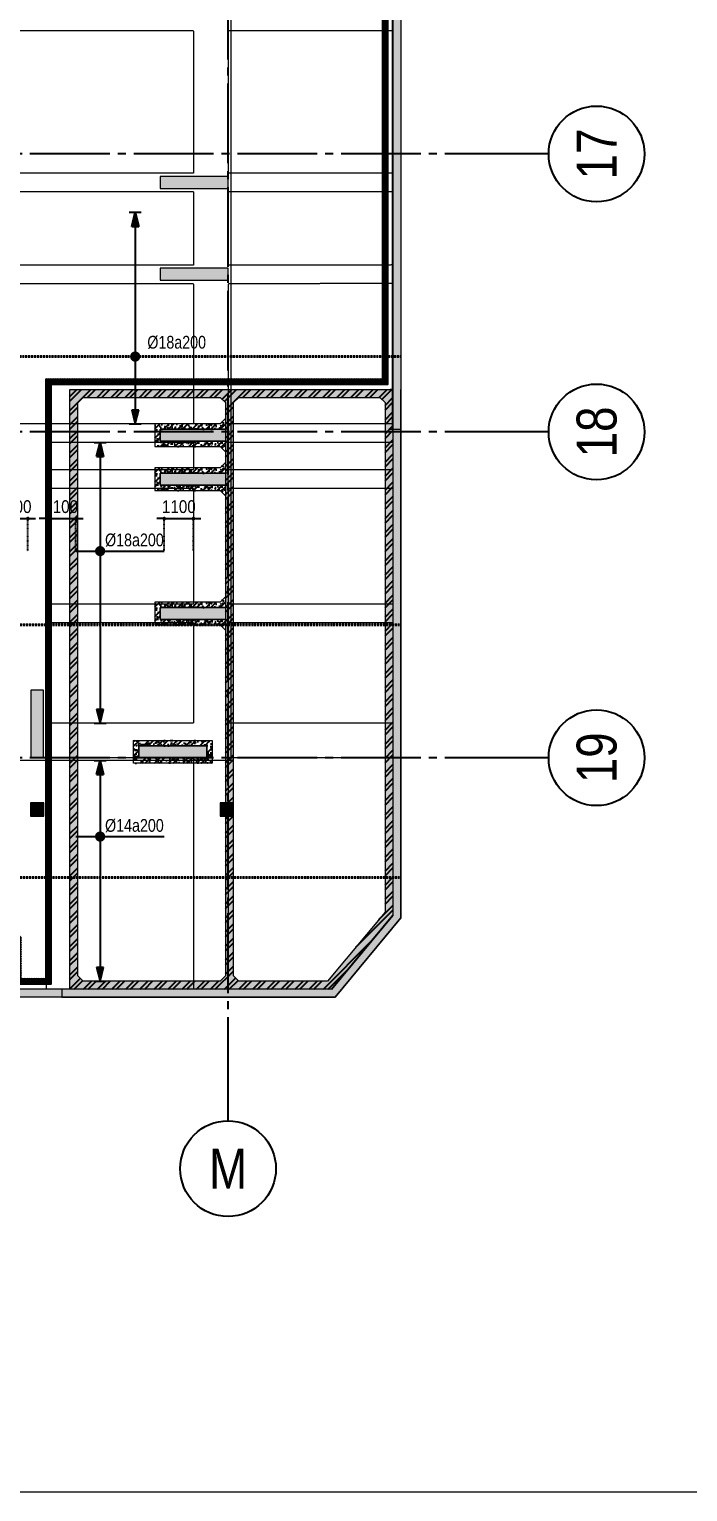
# Model space of a CAD drawing. Header units: millimetres. Extents: x -3819597 to -2591384, y 582389 to 820195.
# Drawn here: x -2997181 to -2972424, y 582389 to 637369 of the extents above; entities that cross this region are included whole.
import ezdxf
from ezdxf.enums import TextEntityAlignment as Align

# ---------------------------------------------------------------- set-up
doc = ezdxf.new("R2010")
doc.units = ezdxf.units.MM
doc.header["$MEASUREMENT"] = 0
for name, pattern in [('CENTER', [2, 1.25, -0.25, 0.25, -0.25]), ('CHG_XX_Cot_Ham 2$0$MB_Luoi truc$0$HTT Hidden 21', [3, 2, -1]), ('CHG_XX_Damsan_Ham 2$0$CHG_XX_Damsan_Ham 2$0$HIDDEN', [0.375, 0.25, -0.125]), ('CHG_XX_Luoi truc$0$MB_Luoi truc$0$Center101', [13, 10, -1, 1, -1]), ('DOT2', [0.125, 0, -0.125]), ('HIDDEN', [0.375, 0.25, -0.125])]:
    doc.linetypes.add(name, pattern=pattern)
doc.layers.get('0').update_dxf_attribs({"lineweight": 9})
doc.layers.get('Defpoints').update_dxf_attribs({"color": 10, "lineweight": 0})
for name, color, linetype in [('02HN. TEXT B', 1, 'Continuous'), ('08HN. SSS X', 6, 'Continuous'), ('12HN. GRID', 1, 'CENTER'), ('CHG_XX_Damsan_Ham 2$0$CHG_XX_Damsan_Ham 2$0$MEP-00-GENERAL-35', 2, 'Continuous'), ('CHG_XX_Luoi truc$0$Grid', 34, 'Continuous'), ('CHG_XX_Luoi truc$0$Grid Line', 8, 'CHG_XX_Luoi truc$0$MB_Luoi truc$0$Center101'), ('dim', 51, 'Continuous')]:
    doc.layers.add(name, color=color, linetype=linetype)
for name, color, linetype, lineweight, plot in [('CHG_XX_Cot_Ham 2$0$NS-Column-H2', 90, 'Continuous', 13, False), ('CHG_XX_Cot_Ham 2$0$NS-Column-H2 @ 1', 90, 'Continuous', 13, False), ('CHG_XX_Cot_Ham 2$0$NS-Column-H2 @ 150', 90, 'Continuous', 13, False)]:
    doc.layers.add(name, color=color, linetype=linetype, lineweight=lineweight, plot=plot)
for name, color, linetype, lineweight in [('CHG_XX_Cot_Ham 2$0$NS-DuongBao', 3, 'Continuous', 18), ('CHG_XX_Cot_Ham 2$0$NS-Hatch', 8, 'Continuous', 25), ('CHG_XX_Cot_Ham 2$0$NS-Pier-H2', 150, 'Continuous', 13), ('CHG_XX_Cot_Ham 2$0$NS-Pier-H2 @ 1', 150, 'Continuous', 13), ('CHG_XX_Cot_Ham 2$0$NS-Pier-H2 @ 150', 150, 'Continuous', 13), ("CHG_XX_Damsan_Ham 2$0$CHG_XX_Damsan_Ham 2$0$'S_General_Hidden_1 Thin", 1, 'CHG_XX_Damsan_Ham 2$0$CHG_XX_Damsan_Ham 2$0$HIDDEN', 18), ('CHG_XX_Damsan_Ham 2$0$CHG_XX_Damsan_Ham 2$0$CHG_XX_Damsan_Ham 2$0$Start net bao', 3, 'Continuous', 18), ('CHG_XX_Damsan_Ham 2$0$CHG_XX_Damsan_Ham 2$0$DBAO', 3, 'Continuous', 13), ('CHG_XX_Damsan_Ham 2$0$CHG_XX_Damsan_Ham 2$0$DTE-MEP-H-SLAB TEXT', 3, 'Continuous', 0), ('CHG_XX_Damsan_Ham 2$0$CHG_XX_Damsan_Ham 2$0$KTV', 47, 'Continuous', 9), ('CHG_XX_Damsan_Ham 2$0$CHG_XX_Damsan_Ham 2$0$mach ngung thi cong', 6, 'Continuous', 13), ('CHG_XX_Damsan_Ham 2$0$CHG_XX_Damsan_Ham 2$0$Start hatch', 8, 'Continuous', 25), ('CHG_XX_Damsan_Ham 2$0$CHG_XX_Damsan_Ham 2$0$Start net bao', 3, 'Continuous', 18), ('CHG_XX_Damsan_Ham 2$0$CHG_XX_Damsan_Ham 2$0$Start vach', 6, 'Continuous', 25), ('CHG_XX_Damsan_Ham 2$0$HATCH', 57, 'Continuous', 9), ('CHG_XX_Damsan_Ham 2$0$KTV', 47, 'Continuous', 9), ('CHG_XX_Damsan_Ham 2$0$mach ngung thi cong', 6, 'Continuous', 13), ('CHG_XX_Damsan_Ham 2$0$Start vach', 6, 'Continuous', 25), ('thep chay suot', 5, 'HIDDEN', 40)]:
    doc.layers.add(name, color=color, linetype=linetype, lineweight=lineweight)
doc.styles.add('[HN042014]STYLE', font='arial.ttf', dxfattribs={"width": 0.8})
doc.styles.add('CHG_XX_Luoi truc$0$MB_Luoi truc$0$Grid A-F$0$VNI-HelveCB', font='VHELVCB_0.TTF')
doc.styles.add('MB_Luoi truc$0$Arial_C', font='arial.ttf', dxfattribs={"width": 0.85})
doc.dimstyles.new('200', dxfattribs={"dimscale": 200, "dimtxt": 2.4, "dimasz": 0.7, "dimexe": 0.0003, "dimexo": 0, "dimgap": 1, "dimtad": 1, "dimdec": 0, "dimzin": 12, "dimdsep": 46, "dimtxsty": 'MB_Luoi truc$0$Arial_C', "dimblk": 'MB_Luoi truc$0$_Dot', "dimcen": 0.5, "dimclrd": 256, "dimclre": 8, "dimclrt": 1, "dimadec": 0, "dimazin": 0, "dimtfac": 1, "dimtdec": 0, "dimtix": 1, "dimtmove": 2, "dimatfit": 3, "dimldrblk": 'MB_Luoi truc$0$HTT Arrow 30', "dimfxl": 1, "dimtolj": 1, "dimtzin": 0, "dimlwe": -1, "dimarcsym": 0})
pattern_1 = [(50, (-2213769.43, 588216.8), (358.63009, -31.376067), [37.5, -412.5]), (355, (-2213769.43, 588216.8), (-69.375667, 376.096067), [30, -330]), (100.451444, (-2213739.55, 588214.2), (289.254423, 344.719995), [31.870096, -350.571056]), (46.1842, (-2213769.43, 588316.8), (533.620665, -82.75964), [56.25, -618.75]), (96.635635, (-2213724.97, 588309.9), (467.33097, 487.0593), [47.80517, -525.85688]), (351.184164, (-2213769.43, 588316.8), (467.33097, 487.0593), [45, -495]), (21, (-2213719.43, 588291.8), (298.453526, -201.309445), [37.5, -412.5]), (326, (-2213719.43, 588291.8), (121.657666, 362.57502), [30, -330]), (71.451445, (-2213694.56, 588275.03), (420.11119, 161.265576), [31.870095, -350.571056]), (37.5, (-2213769.43, 588216.81), (6.079928, 166.446927), [0, -326, 0, -335, 0, -331.25]), (7.5, (-2213769.43, 588216.81), (131.534769, 197.205856), [0, -191, 0, -318.5, 0, -126.25]), (327.5, (-2213880.93, 588216.81), (266.911218, -11.277436), [0, -125, 0, -390, 0, -517.5]), (317.5, (-2213930.93, 588216.8), (291.593085, 50.052491), [0, -162.5, 0, -259, 0, -367.5])]
pattern_2 = [(45, (-2213769.43, 588216.8), (-265.16504, 265.16504), []), (45, (-2213592.66, 588216.8), (-265.16504, 265.16504), [])]

# ---------------------------------------------------------------- blocks, each defined once
blk = doc.blocks.new('MB_Luoi truc$0$_Dot')
at = {"color": 0, "linetype": 'ByBlock', "lineweight": -2}
blk.add_line((-0.5, 0), (-1, 0), dxfattribs=at)
at = {"color": 0, "linetype": 'ByBlock', "const_width": 0.5}
blk.add_lwpolyline([(-0.25, 0, 1), (0.25, 0, 1)], format="xyb", close=True, dxfattribs=at)
blk = doc.blocks.new('*D124')
at = {"layer": 'Defpoints', "color": 0, "transparency": 16777216}
for p in [(-2997231, 618974), (-2998231, 617751), (-2997231, 617751)]:
    blk.add_point(p, dxfattribs=at)
at = {"layer": 'dim', "lineweight": -2, "transparency": 16777216}
for p, q in [((-2998371, 618974), (-2998511, 618974)), ((-2998231, 618974), (-2997231, 618974)), ((-2997091, 618974), (-2996951, 618974))]:
    blk.add_line(p, q, dxfattribs=at)
at = {"layer": 'dim', "color": 8, "linetype": 'DOT2', "transparency": 16777216}
for p, q in [((-2998231, 617751), (-2998231, 618974)), ((-2997231, 617751), (-2997231, 618974))]:
    blk.add_line(p, q, dxfattribs=at)
at = {"layer": 'dim', "lineweight": -2, "transparency": 16777216, "xscale": 140, "yscale": 140, "zscale": 140}
blk.add_blockref('MB_Luoi truc$0$_Dot', (-2998231, 618974), dxfattribs=at)
at = {"layer": 'dim', "lineweight": -2, "transparency": 16777216, "xscale": 140, "yscale": 140, "zscale": 140, "rotation": 180}
blk.add_blockref('MB_Luoi truc$0$_Dot', (-2997231, 618974), dxfattribs=at)
at = {"layer": 'dim', "color": 1, "transparency": 16777216, "insert": (-2997731, 619419), "char_height": 480, "attachment_point": 5, "style": 'MB_Luoi truc$0$Arial_C'}
blk.add_mtext('\\A1;1000', dxfattribs=at)
blk = doc.blocks.new('MB_Luoi truc$0$HTT Arrow 30')
blk.add_hatch(color=256).paths.add_polyline_path([(-2.5, 0.375), (-2.5, -0.375), (0, 0)])
at = {"color": 0, "linetype": 'ByBlock', "lineweight": -2}
for p, q in [((0, 0), (-2.5, 0.375)), ((-2.5, -0.375), (-2.5, 0.375)), ((0, 0), (-2.5, -0.375))]:
    blk.add_line(p, q, dxfattribs=at)
blk = doc.blocks.new('*U128')
at = {"layer": '12HN. GRID', "linetype": 'Continuous'}
h = blk.add_hatch(color=256, dxfattribs=at)
h.dxf.hatch_style = 1
h.paths.add_polyline_path([(-44, 1184), (44, 1184), (0, 1360)])
h = blk.add_hatch(color=256, dxfattribs=at)
h.dxf.hatch_style = 1
h.paths.add_polyline_path([(0, -2156), (44, -1980), (-44, -1980)])
at = {"layer": '08HN. SSS X', "linetype": 'ByBlock', "ltscale": 10}
for p, q in [((-305, 0), (803, 0)), ((-305, 0), (-305, 0)), ((803, 0), (803, 0))]:
    blk.add_line(p, q, dxfattribs=at)
at = {"layer": '12HN. GRID', "linetype": 'Continuous'}
for p, q in [((-75, 1360), (75, 1360)), ((-44, 1184), (0, 1360)), ((0, 1360), (0, -2156)), ((0, 1360), (44, 1184)), ((-44, 1184), (44, 1184)), ((-44, -1980), (44, -1980)), ((-44, -1980), (0, -2156)), ((0, -2156), (44, -1980)), ((-75, -2156), (75, -2156))]:
    blk.add_line(p, q, dxfattribs=at)
at = {"layer": '12HN. GRID', "linetype": 'Continuous', "const_width": 64, "flags": 128}
blk.add_lwpolyline([(-32, 0, 1), (32, 0, 1)], format="xyb", close=True, dxfattribs=at)
at = {"layer": '02HN. TEXT B', "linetype": 'ByBlock', "style": '[HN042014]STYLE', "width": 0.8, "flags": 8}
blk.add_attdef('1', text='', height=160, dxfattribs=at).set_placement((62, 140), align=Align.MIDDLE_LEFT)
blk.add_attdef('0', text='', height=160, dxfattribs=at).set_placement((424, 34), align=Align.MIDDLE_CENTER)
at = {"layer": 'Defpoints', "color": 9, "linetype": 'ByBlock', "style": '[HN042014]STYLE', "width": 0.8, "flags": 9}
for tag, p in [('2', (342, 8444)), ('3', (342, 8039)), ('4', (342, 7634)), ('5', (342, 7244))]:
    blk.add_attdef(tag, text='', height=250, dxfattribs=at).set_placement(p, align=Align.MIDDLE_CENTER)
blk = doc.blocks.new('*D126')
at = {"layer": 'Defpoints', "color": 0, "transparency": 16777216}
for p in [(-2995430, 618974), (-2996531, 618410), (-2995430, 617751)]:
    blk.add_point(p, dxfattribs=at)
at = {"layer": 'dim', "lineweight": -2, "transparency": 16777216}
for p, q in [((-2996671, 618974), (-2996811, 618974)), ((-2996531, 618974), (-2995430, 618974)), ((-2995290, 618974), (-2995150, 618974))]:
    blk.add_line(p, q, dxfattribs=at)
at = {"layer": 'dim', "color": 8, "linetype": 'DOT2', "transparency": 16777216}
for p, q in [((-2996531, 618410), (-2996531, 618974)), ((-2995430, 617751), (-2995430, 618974))]:
    blk.add_line(p, q, dxfattribs=at)
at = {"layer": 'dim', "lineweight": -2, "transparency": 16777216, "xscale": 140, "yscale": 140, "zscale": 140}
blk.add_blockref('MB_Luoi truc$0$_Dot', (-2996531, 618974), dxfattribs=at)
at = {"layer": 'dim', "lineweight": -2, "transparency": 16777216, "xscale": 140, "yscale": 140, "zscale": 140, "rotation": 180}
blk.add_blockref('MB_Luoi truc$0$_Dot', (-2995430, 618974), dxfattribs=at)
at = {"layer": 'dim', "color": 1, "transparency": 16777216, "insert": (-2995981, 619419), "char_height": 480, "attachment_point": 5, "style": 'MB_Luoi truc$0$Arial_C'}
blk.add_mtext('\\A1;1100', dxfattribs=at)
blk = doc.blocks.new('*D127')
at = {"layer": 'Defpoints', "color": 0, "transparency": 16777216}
for p in [(-2991006, 618974), (-2992106, 617751), (-2991006, 617751)]:
    blk.add_point(p, dxfattribs=at)
at = {"layer": 'dim', "lineweight": -2, "transparency": 16777216}
for p, q in [((-2992246, 618974), (-2992386, 618974)), ((-2992106, 618974), (-2991006, 618974)), ((-2990866, 618974), (-2990726, 618974))]:
    blk.add_line(p, q, dxfattribs=at)
at = {"layer": 'dim', "color": 8, "linetype": 'DOT2', "transparency": 16777216}
for p, q in [((-2992106, 617751), (-2992106, 618974)), ((-2991006, 617751), (-2991006, 618974))]:
    blk.add_line(p, q, dxfattribs=at)
at = {"layer": 'dim', "lineweight": -2, "transparency": 16777216, "xscale": 140, "yscale": 140, "zscale": 140}
blk.add_blockref('MB_Luoi truc$0$_Dot', (-2992106, 618974), dxfattribs=at)
at = {"layer": 'dim', "lineweight": -2, "transparency": 16777216, "xscale": 140, "yscale": 140, "zscale": 140, "rotation": 180}
blk.add_blockref('MB_Luoi truc$0$_Dot', (-2991006, 618974), dxfattribs=at)
at = {"layer": 'dim', "color": 1, "transparency": 16777216, "insert": (-2991556, 619419), "char_height": 480, "attachment_point": 5, "style": 'MB_Luoi truc$0$Arial_C'}
blk.add_mtext('\\A1;1100', dxfattribs=at)
blk = doc.blocks.new('*U1035')
at = {"layer": 'CHG_XX_Cot_Ham 2$0$NS-Pier-H2 @ 1'}
h = blk.add_hatch(color=256, dxfattribs=at)
h.dxf.hatch_style = 1
h.paths.add_polyline_path([(450, 0), (0, 0), (0, -2550), (450, -2550)])
at = {"layer": 'CHG_XX_Cot_Ham 2$0$NS-Pier-H2 @ 150'}
h = blk.add_hatch(color=256, dxfattribs=at)
h.dxf.hatch_style = 1
h.paths.add_polyline_path([(450, 0), (0, 0), (0, -2550), (450, -2550)])
blk = doc.blocks.new('CHG_XX_Cot_Ham 2$0$Block A_C450x2250')
at = {"layer": 'CHG_XX_Cot_Ham 2$0$NS-Pier-H2'}
blk.add_lwpolyline([(450, -2550), (0, -2550), (0, 0), (450, 0)], close=True, dxfattribs=at)
blk.add_blockref('*U1035', (0, 0), dxfattribs=at)
blk = doc.blocks.new('*U1037')
at = {"layer": 'CHG_XX_Cot_Ham 2$0$NS-Column-H2 @ 1'}
h = blk.add_hatch(color=256, dxfattribs=at)
h.dxf.hatch_style = 1
h.paths.add_polyline_path([(-250, -250), (-250, 250), (250, 250), (250, -250)])
at = {"layer": 'CHG_XX_Cot_Ham 2$0$NS-Column-H2 @ 150'}
h = blk.add_hatch(color=256, dxfattribs=at)
h.dxf.hatch_style = 1
h.paths.add_polyline_path([(-250, -250), (-250, 250), (250, 250), (250, -250)])
blk = doc.blocks.new('CHG_XX_Cot_Ham 2$0$500x500')
at = {"layer": 'CHG_XX_Cot_Ham 2$0$NS-Column-H2'}
blk.add_lwpolyline([(250, -250), (250, 250), (-250, 250), (-250, -250)], close=True, dxfattribs=at)
blk.add_blockref('*U1037', (0, 0), dxfattribs=at)
blk = doc.blocks.new('*U1029')
at = {"layer": 'CHG_XX_Luoi truc$0$Grid', "lineweight": -2}
blk.add_line((0, -3), (0, 0), dxfattribs=at)
blk.add_circle((0, -9), 6, dxfattribs=at)
at = {"layer": 'CHG_XX_Luoi truc$0$Grid Line'}
blk.add_line((0, 0), (0, 608), dxfattribs=at)
at = {"layer": 'CHG_XX_Luoi truc$0$Grid', "lineweight": -2, "style": 'CHG_XX_Luoi truc$0$MB_Luoi truc$0$Grid A-F$0$VNI-HelveCB'}
for tag, p in [('GRIDSUB', (0, 617)), ('GRID', (0, -9))]:
    blk.add_attdef(tag, text='', height=5, dxfattribs=at).set_placement(p, align=Align.MIDDLE)
blk = doc.blocks.new('*U1031')
at = {"layer": 'CHG_XX_Luoi truc$0$Grid', "lineweight": -2}
blk.add_line((0, -3), (0, 0), dxfattribs=at)
blk.add_circle((0, -9), 6, dxfattribs=at)
at = {"layer": 'CHG_XX_Luoi truc$0$Grid Line'}
blk.add_line((0, 0), (0, 438), dxfattribs=at)
at = {"layer": 'CHG_XX_Luoi truc$0$Grid', "lineweight": -2, "style": 'CHG_XX_Luoi truc$0$MB_Luoi truc$0$Grid A-F$0$VNI-HelveCB'}
for tag, p in [('GRIDSUB', (0, 447)), ('GRID', (0, -9))]:
    blk.add_attdef(tag, text='', height=5, dxfattribs=at).set_placement(p, align=Align.MIDDLE)
blk = doc.blocks.new('CHG_XX_Luoi truc')
at = {"layer": 'CHG_XX_Luoi truc$0$Grid'}
ref = blk.add_blockref('*U1029', (99550, -12747), dxfattribs=dict(at, xscale=300, yscale=300, zscale=300))
ref.add_attrib('GRID', 'M', dxfattribs={"lineweight": -2, "height": 1500, "style": 'CHG_XX_Luoi truc$0$MB_Luoi truc$0$Grid A-F$0$VNI-HelveCB'}).set_placement((99550, -15447), align=Align.MIDDLE)
ref = blk.add_blockref('*U1031', (110703, 22700), dxfattribs=dict(at, xscale=300.0000000000013, yscale=300.0000000000013, zscale=300.0000000000013, rotation=90))
ref.add_attrib('GRID', '17', dxfattribs={"lineweight": -2, "height": 1500, "rotation": 90, "style": 'CHG_XX_Luoi truc$0$MB_Luoi truc$0$Grid A-F$0$VNI-HelveCB'}).set_placement((113403, 22700), align=Align.MIDDLE)
ref = blk.add_blockref('*U1031', (110703, 12250), dxfattribs=dict(at, xscale=300.0000000000013, yscale=300.0000000000013, zscale=300.0000000000013, rotation=90))
ref.add_attrib('GRID', '18', dxfattribs={"lineweight": -2, "height": 1500, "rotation": 90, "style": 'CHG_XX_Luoi truc$0$MB_Luoi truc$0$Grid A-F$0$VNI-HelveCB'}).set_placement((113403, 12250), align=Align.MIDDLE)
ref = blk.add_blockref('*U1031', (110703, 0), dxfattribs=dict(at, xscale=300.0000000000013, yscale=300.0000000000013, zscale=300.0000000000013, rotation=90))
ref.add_attrib('GRID', '19', dxfattribs={"lineweight": -2, "height": 1500, "rotation": 90, "style": 'CHG_XX_Luoi truc$0$MB_Luoi truc$0$Grid A-F$0$VNI-HelveCB'}).set_placement((113403, 0), align=Align.MIDDLE)
blk = doc.blocks.new('CHG_XX_Cot_Ham 2')
at = {"layer": 'CHG_XX_Cot_Ham 2$0$NS-Hatch'}
h = blk.add_hatch(dxfattribs=at)
h.set_pattern_fill('ANSI32', color=256, scale=1000, style=0)
h.set_pattern_definition([(45, (-2213769.43, 588216.8), (-265.165043, 265.165043), []), (45, (-2213592.66, 588216.8), (-265.165043, 265.165043), [])])
h.paths.add_polyline_path([(99450, -8200), (99250, -8400), (94099.8, -8400), (93899.8, -8200), (93899.8, 13349.8), (94100, 13550), (96700, 13550), (99250, 13550), (99450, 13350)], flags=16)
h.paths.add_polyline_path([(93599.8, 13850), (97000, 13850), (99550, 13850), (105750, 13850), (105750, -5913.6), (103434.7, -8700), (93599.8, -8700)])
h.paths.add_polyline_path([(99950, 13550), (105250, 13550), (105450, 13350), (105450, -5805.3), (103294, -8400), (99950, -8400), (99750, -8200), (99750, 13350)])
h = blk.add_hatch(dxfattribs=at)
h.set_pattern_fill('AR-CONC', color=256, scale=50)
h.set_pattern_definition([(50, (0, 0), (358.6301, -31.3761), [37.5, -412.5]), (355, (0, 0), (-69.3757, 376.0961), [30, -330]), (100.45144, (29.9, -2.6), (289.2544, 344.72), [31.8701, -350.571]), (46.1842, (0, 100), (533.6207, -82.7596), [56.25, -618.75]), (96.63564, (44.47, 93.1), (467.331, 487.0593), [47.8052, -525.857]), (351.18416, (0, 100), (467.331, 487.0593), [45, -495]), (21, (50, 75), (298.4535, -201.30945), [37.5, -412.5]), (326, (50, 75), (121.6577, 362.575), [30, -330]), (71.45144, (74.87, 58.22), (420.1112, 161.2656), [31.8701, -350.571]), (37.5, (0, 0), (6.07993, 166.44693), [0, -326, 0, -335, 0, -331.25]), (7.5, (0, 0), (131.53477, 197.20586), [0, -191, 0, -318.5, 0, -126.25]), (327.5, (-111.5, 0), (266.91122, -11.27744), [0, -125, 0, -390, 0, -517.5]), (317.5, (-161.5, 0), (291.5931, 50.0525), [0, -162.5, 0, -259, 0, -367.5])])
h.paths.add_polyline_path([(99450, -8200), (99250, -8400), (94099.8, -8400), (93899.8, -8200), (93899.8, 13349.8), (94100, 13550), (96700, 13550), (99250, 13550), (99450, 13350)], flags=16)
h.paths.add_polyline_path([(93599.8, 13850), (97000, 13850), (99550, 13850), (105750, 13850), (105750, -5913.6), (103434.7, -8700), (93599.8, -8700)])
h.paths.add_polyline_path([(99950, 13550), (105250, 13550), (105450, 13350), (105450, -5805.3), (103294, -8400), (99950, -8400), (99750, -8200), (99750, 13350)])
h = blk.add_hatch(dxfattribs=at)
h.set_pattern_fill('AR-CONC', color=256, scale=50)
h.set_pattern_definition(pattern_1)
h.paths.add_polyline_path([(99450, 12750), (99250, 12550), (96800, 12550), (96800, 11700), (99250, 11700), (99450, 11500), (99450, 11900), (97000, 11900), (97000, 12350), (99450, 12350)])
h = blk.add_hatch(dxfattribs=at)
h.set_pattern_fill('ANSI32', color=256, scale=1000, style=0)
h.set_pattern_definition(pattern_2)
h.paths.add_polyline_path([(99450, 12750), (99250, 12550), (96800, 12550), (96800, 11700), (99250, 11700), (99450, 11500), (99450, 11900), (97000, 11900), (97000, 12350), (99450, 12350)])
h = blk.add_hatch(dxfattribs=at)
h.set_pattern_fill('AR-CONC', color=256, scale=50)
h.set_pattern_definition([(50, (-2213769.43, 586566.8), (358.63009, -31.376067), [37.5, -412.5]), (355, (-2213769.43, 586566.8), (-69.375667, 376.096067), [30, -330]), (100.451444, (-2213739.55, 586564.2), (289.254423, 344.719995), [31.870096, -350.571056]), (46.1842, (-2213769.43, 586666.8), (533.620665, -82.75964), [56.25, -618.75]), (96.635635, (-2213724.97, 586659.9), (467.33097, 487.0593), [47.80517, -525.85688]), (351.184164, (-2213769.43, 586666.8), (467.33097, 487.0593), [45, -495]), (21, (-2213719.43, 586641.8), (298.453526, -201.309445), [37.5, -412.5]), (326, (-2213719.43, 586641.8), (121.657666, 362.57502), [30, -330]), (71.451445, (-2213694.56, 586625.03), (420.11119, 161.265576), [31.870095, -350.571056]), (37.5, (-2213769.43, 586566.81), (6.079928, 166.446927), [0, -326, 0, -335, 0, -331.25]), (7.5, (-2213769.43, 586566.81), (131.534769, 197.205856), [0, -191, 0, -318.5, 0, -126.25]), (327.5, (-2213880.93, 586566.81), (266.911218, -11.277436), [0, -125, 0, -390, 0, -517.5]), (317.5, (-2213930.93, 586566.8), (291.593085, 50.052491), [0, -162.5, 0, -259, 0, -367.5])])
h.paths.add_polyline_path([(99450, 11100), (99250, 10900), (96800, 10900), (96800, 10050), (99250, 10050), (99450, 9850), (99450, 10250), (97000, 10250), (97000, 10700), (99450, 10700)])
h = blk.add_hatch(dxfattribs=at)
h.set_pattern_fill('ANSI32', color=256, scale=1000, style=0)
h.set_pattern_definition([(45, (-2213769.43, 586566.8), (-265.16504, 265.16504), []), (45, (-2213592.66, 586566.8), (-265.16504, 265.16504), [])])
h.paths.add_polyline_path([(99450, 11100), (99250, 10900), (96800, 10900), (96800, 10050), (99250, 10050), (99450, 9850), (99450, 10250), (97000, 10250), (97000, 10700), (99450, 10700)])
h = blk.add_hatch(dxfattribs=at)
h.set_pattern_fill('AR-CONC', color=256, scale=50)
h.set_pattern_definition([(50, (-2213769.43, 581516.8), (358.63009, -31.376067), [37.5, -412.5]), (355, (-2213769.43, 581516.8), (-69.375667, 376.096067), [30, -330]), (100.451444, (-2213739.55, 581514.2), (289.254423, 344.719995), [31.870096, -350.571056]), (46.1842, (-2213769.43, 581616.8), (533.620665, -82.75964), [56.25, -618.75]), (96.635635, (-2213724.97, 581609.9), (467.33097, 487.0593), [47.80517, -525.85688]), (351.184164, (-2213769.43, 581616.8), (467.33097, 487.0593), [45, -495]), (21, (-2213719.43, 581591.8), (298.453526, -201.309445), [37.5, -412.5]), (326, (-2213719.43, 581591.8), (121.657666, 362.57502), [30, -330]), (71.451445, (-2213694.56, 581575.03), (420.11119, 161.265576), [31.870095, -350.571056]), (37.5, (-2213769.43, 581516.81), (6.079928, 166.446927), [0, -326, 0, -335, 0, -331.25]), (7.5, (-2213769.43, 581516.81), (131.534769, 197.205856), [0, -191, 0, -318.5, 0, -126.25]), (327.5, (-2213880.93, 581516.81), (266.911218, -11.277436), [0, -125, 0, -390, 0, -517.5]), (317.5, (-2213930.93, 581516.8), (291.593085, 50.052491), [0, -162.5, 0, -259, 0, -367.5])])
h.paths.add_polyline_path([(99450, 6050), (99250, 5850), (96800, 5850), (96800, 5000), (99250, 5000), (99450, 4800), (99450, 5200), (97000, 5200), (97000, 5650), (99450, 5650)])
h = blk.add_hatch(dxfattribs=at)
h.set_pattern_fill('ANSI32', color=256, scale=1000, style=0)
h.set_pattern_definition([(45, (-2213769.43, 581516.8), (-265.16504, 265.16504), []), (45, (-2213592.66, 581516.8), (-265.16504, 265.16504), [])])
h.paths.add_polyline_path([(99450, 6050), (99250, 5850), (96800, 5850), (96800, 5000), (99250, 5000), (99450, 4800), (99450, 5200), (97000, 5200), (97000, 5650), (99450, 5650)])
h = blk.add_hatch(dxfattribs=at)
h.set_pattern_fill('AR-CONC', color=256, scale=50)
h.set_pattern_definition(pattern_1)
h.paths.add_polyline_path([(98950, 650), (96000, 650), (96000, -200), (98950, -200)])
h.paths.add_polyline_path([(98750, 450), (98750, 0), (96200, 0), (96200, 450)], flags=16)
h = blk.add_hatch(dxfattribs=at)
h.set_pattern_fill('ANSI32', color=256, scale=1000, style=0)
h.set_pattern_definition(pattern_2)
h.paths.add_polyline_path([(98950, 650), (96000, 650), (96000, -200), (98950, -200)])
h.paths.add_polyline_path([(98750, 450), (98750, 0), (96200, 0), (96200, 450)], flags=16)
at = {"layer": 'CHG_XX_Cot_Ham 2$0$NS-Pier-H2'}
h = blk.add_hatch(color=256, dxfattribs=at)
h.dxf.hatch_style = 1
h.paths.add_polyline_path([(99639.2, 163400), (-10900, 163400), (-10900, 85450), (-300, 85450), (-300, 84050), (32350, 84050), (32350, -9000), (103575.5, -9000), (106050, -6022), (106050, 158254.3)])
h.paths.add_polyline_path([(99533.7, 163100), (105750, 158110.4), (105750, 90450), (105650, 90450), (105750, 90450), (105750, 13850), (105750, 13722.3), (105750, -5913.6), (103434.7, -8700), (93599.8, -8700), (93299.8, -8700), (32650, -8700), (32650, 84350), (0, 84350), (0, 85750), (-10600, 85750), (-10600, 163100), (93600, 163100)], flags=16)
at = {"layer": 'CHG_XX_Cot_Ham 2$0$NS-DuongBao'}
for points in [[(93599.8, 13850), (97000, 13850), (97000, 13850), (99550, 13850), (99550, 13850), (105750, 13850), (105750, -5913.6), (103434.7, -8700), (93599.8, -8700), (93599.8, 13850)], [(99450, -8200), (99250, -8400), (94099.8, -8400), (93899.8, -8200), (93899.8, 13349.8), (94100, 13550), (96700, 13550), (96700, 13550), (99250, 13550), (99450, 13350), (99450, -8200)], [(105450, 13350), (105450, -5805.3), (103294, -8400), (99950, -8400), (99750, -8200), (99750, 13350), (99950, 13550), (105250, 13550), (105450, 13350)], [(99450, 12750), (99250, 12550), (96800, 12550), (96800, 11700), (99250, 11700), (99450, 11500)], [(99450, 11100), (99250, 10900), (96800, 10900), (96800, 10050), (99250, 10050), (99450, 9850)], [(99450, 6050), (99250, 5850), (96800, 5850), (96800, 5000), (99250, 5000), (99450, 4800)]]:
    blk.add_lwpolyline(points, dxfattribs=at)
blk.add_lwpolyline([(96000, 650), (98950, 650), (98950, -200), (96000, -200)], close=True, dxfattribs=at)
at = {"layer": 'CHG_XX_Cot_Ham 2$0$NS-Hatch'}
blk.add_line((103434.7, -8700), (105750, -5913.6), dxfattribs=at)
at = {"layer": 'CHG_XX_Cot_Ham 2$0$NS-Pier-H2'}
for p, q in [((106050, 158254.3), (106050, -6022)), ((105750, 90450), (105750, 13850)), ((99550, 13850), (99550, 13850)), ((105650, 13850), (105750, 13850)), ((106050, -6022), (103575.5, -9000)), ((93599.8, -8700), (32650, -8700)), ((103575.5, -9000), (32350, -9000))]:
    blk.add_line(p, q, dxfattribs=at)
at = {"layer": 'CHG_XX_Cot_Ham 2$0$NS-Pier-H2', "linetype": 'CHG_XX_Cot_Ham 2$0$MB_Luoi truc$0$HTT Hidden 21'}
blk.add_lwpolyline([(99639.2, 163400), (106050, 158254.3), (106050, -6022), (103575.5, -9000), (32350, -9000), (32350, 84050), (-300, 84050), (-300, 85450), (-10900, 85450), (-10900, 163400)], close=True, dxfattribs=at)
at = {"layer": 'CHG_XX_Cot_Ham 2$0$NS-Pier-H2'}
for points in [[(97000, 12350), (99450, 12350), (99450, 11900), (97000, 11900)], [(97000, 10700), (99450, 10700), (99450, 10250), (97000, 10250)], [(97000, 5650), (99450, 5650), (99450, 5200), (97000, 5200)], [(96200, 450), (98750, 450), (98750, 0), (96200, 0)]]:
    blk.add_lwpolyline(points, close=True, dxfattribs=at)
for points in [[(99450, 11500), (99450, 11100)], [(99450, 9850), (99450, 6050)], [(99450, 4800), (99450, -8100)]]:
    blk.add_lwpolyline(points, dxfattribs=at)
at = {"layer": 'CHG_XX_Cot_Ham 2$0$NS-Column-H2'}
for p in [(92375, -1950), (99500, -1950)]:
    blk.add_blockref('CHG_XX_Cot_Ham 2$0$500x500', p, dxfattribs=at)
at = {"layer": 'CHG_XX_Cot_Ham 2$0$NS-Pier-H2'}
for name, p in [('CHG_XX_Luoi truc', (0, 0)), ('CHG_XX_Cot_Ham 2$0$Block A_C450x2250', (92150, 2550))]:
    blk.add_blockref(name, p, dxfattribs=at)
at = {"layer": 'CHG_XX_Cot_Ham 2$0$NS-Pier-H2', "xscale": -1, "rotation": 90}
for p in [(97000, 21850), (97000, 18400), (97000, 12350), (97000, 10700), (97000, 5650), (96200, 450)]:
    blk.add_blockref('CHG_XX_Cot_Ham 2$0$Block A_C450x2250', p, dxfattribs=at)
blk = doc.blocks.new('CHG_XX_Damsan_Ham 2$0$CHG_XX_Damsan_Ham 2$0$sdfsgdh')
at = {"layer": 'CHG_XX_Damsan_Ham 2$0$CHG_XX_Damsan_Ham 2$0$Start hatch', "ltscale": 0.5}
h = blk.add_hatch(dxfattribs=at)
h.set_pattern_fill('ANSI37', color=256, scale=500)
h.set_pattern_definition([(45, (10700.06, -8650), (-44.194174, 44.194174), []), (135, (10700.06, -8650), (-44.194174, -44.194174), [])])
h.paths.add_polyline_path([(116050, -122926), (114450, -122926), (114450, -126126), (116050, -126126), (116050, -146650), (103400, -146650), (103400, -146850), (116250, -146850), (116250, -125526), (116050, -125526), (116050, -125926), (114650, -125926), (114650, -123126), (116050, -123126)])
h = blk.add_hatch(dxfattribs=at)
h.set_pattern_fill('ANSI37', color=256, scale=500)
h.set_pattern_definition([(45, (273994.73, -7150), (-44.194174, 44.194174), []), (135, (273994.73, -7150), (-44.194174, -44.194174), [])])
h.paths.add_polyline_path([(99888, -169200), (99488, -169200), (99488, -167800), (102288, -167800), (102288, -169400), (103600, -169400), (103600, -146850), (103600, -146650), (103400, -146650), (103400, -169200), (102488, -169200), (102488, -167600), (99288, -167600), (99288, -169200), (45350, -169200), (45350, -169400), (99888, -169400)])
at = {"layer": 'CHG_XX_Damsan_Ham 2$0$CHG_XX_Damsan_Ham 2$0$DTE-MEP-H-SLAB TEXT', "color": 2, "ltscale": 0.5, "flags": 128}
blk.add_lwpolyline([(102488, -169200), (103400, -169200), (103400, -146650), (116050, -146650), (116050, -126126)], dxfattribs=at)
at = {"layer": 'CHG_XX_Damsan_Ham 2$0$CHG_XX_Damsan_Ham 2$0$MEP-00-GENERAL-35'}
blk.add_lwpolyline([(99488, -169200), (99488, -167800), (102288, -167800), (102288, -169400), (103600, -169400), (103600, -146850), (116250, -146850), (116250, -125526)], dxfattribs=at)
blk = doc.blocks.new('CHG_XX_Damsan_Ham 2', base_point=(3089256, -609981))
at = {"layer": "CHG_XX_Damsan_Ham 2$0$CHG_XX_Damsan_Ham 2$0$'S_General_Hidden_1 Thin", "ltscale": 10}
for p, q in [((98250, 27325), (87400, 27325)), ((98250, 27325), (98250, 21975)), ((105750, 27325), (99550, 27325)), ((99550, 27275), (99550, 22025)), ((98250, 21975), (87600, 21975)), ((105750, 21975), (99550, 21975)), ((98250, 21275), (87600, 21275)), ((98250, 21275), (98250, 18521)), ((105750, 21275), (99550, 21275)), ((99550, 21225), (99550, 18521)), ((98250, 18521), (87600, 18514)), ((105750, 18525), (99550, 18521)), ((98250, 17821), (87600, 17814)), ((98250, 17821), (98250, 12550)), ((105750, 17825), (99550, 17821)), ((99550, 17821), (99550, 12550)), ((98250, 12550), (87600, 12550)), ((105750, 12550), (99550, 12550)), ((98250, 11850), (92725, 11850)), ((92725, 10829), (92725, 11850)), ((98250, 11850), (98250, 10825)), ((99550, 11850), (99550, 10824)), ((105750, 11850), (99550, 11850)), ((98250, 10825), (92725, 10829)), ((105750, 10820), (99550, 10824)), ((98250, 10125), (92725, 10129)), ((92725, 5776), (92725, 10129)), ((98250, 10125), (98250, 5776)), ((99550, 10124), (99550, 5826)), ((105750, 10120), (99550, 10124)), ((98250, 5776), (92725, 5776)), ((105750, 5775), (99550, 5776)), ((98250, 5076), (92725, 5076)), ((92725, 1301), (92725, 5076)), ((98250, 5076), (98250, 1300)), ((105750, 5075), (99550, 5076)), ((99550, 5026), (99550, 1300)), ((98250, 1300), (92725, 1301)), ((105750, 1300), (99550, 1300)), ((98250, 0), (92725, 1)), ((92725, -8700), (92725, 1)), ((98250, 0), (98250, -8700)), ((105750, -1), (99550, 0)), ((99550, 0), (99550, -8700))]:
    blk.add_line(p, q, dxfattribs=at)
at = {"layer": 'CHG_XX_Damsan_Ham 2$0$CHG_XX_Damsan_Ham 2$0$CHG_XX_Damsan_Ham 2$0$Start net bao'}
for points in [[(-10900, 163400), (99639, 163400), (106050, 158250), (106050, -6022), (103576, -9000), (32350, -9000), (32350, 84050), (-300, 84050)], [(93300, -8700), (32650, -8700), (32650, 84350), (0, 84350)], [(105750, 27450), (105750, 13850)], [(93300, -8700), (93300, -9000), (103576, -9000), (106050, -6022), (106050, 13850)], [(105750, 13850), (105650, 13850)], [(105750, 13850), (105650, 13850)]]:
    blk.add_lwpolyline(points, dxfattribs=at)
at = {"layer": 'CHG_XX_Damsan_Ham 2$0$CHG_XX_Damsan_Ham 2$0$KTV'}
blk.add_line((105649, 12350), (106050, 12350), dxfattribs=at)
at = {"layer": 'CHG_XX_Damsan_Ham 2$0$CHG_XX_Damsan_Ham 2$0$mach ngung thi cong'}
blk.add_lwpolyline([(38000, 23700), (75851, 23700), (75851, 50950), (99650, 50950), (99650, -100), (38000, -100)], close=True, dxfattribs=at)
at = {"layer": 'CHG_XX_Damsan_Ham 2$0$CHG_XX_Damsan_Ham 2$0$Start net bao'}
for points in [[(-10900, 163400), (99639, 163400), (106050, 158250), (106050, -6022), (103576, -9000), (32350, -9000), (32350, 84050), (-300, 84050)], [(93300, -8700), (32650, -8700), (32650, 84350), (0, 84350)], [(105750, 27450), (105750, 13850)], [(93300, -8700), (93300, -9000), (103576, -9000), (106050, -6022), (106050, 13850)], [(105750, 13850), (105650, 13850)], [(105750, 13850), (105650, 13850)]]:
    blk.add_lwpolyline(points, dxfattribs=at)
at = {"layer": 'CHG_XX_Damsan_Ham 2$0$CHG_XX_Damsan_Ham 2$0$Start vach'}
blk.add_lwpolyline([(105750, 12350), (105750, 156610)], dxfattribs=at)
at = {"layer": 'CHG_XX_Damsan_Ham 2$0$KTV'}
blk.add_line((105649, 12350), (106050, 12350), dxfattribs=at)
at = {"layer": 'CHG_XX_Damsan_Ham 2$0$mach ngung thi cong'}
blk.add_lwpolyline([(38000, 23900), (75549, 23900), (75549, 50950), (99650, 50950), (99650, -100), (38000, -100)], close=True, dxfattribs=at)
at = {"layer": 'CHG_XX_Damsan_Ham 2$0$Start vach'}
blk.add_lwpolyline([(105750, 12350), (105750, 156610)], dxfattribs=at)
at = {"layer": 'CHG_XX_Damsan_Ham 2$0$CHG_XX_Damsan_Ham 2$0$DBAO'}
blk.add_blockref('CHG_XX_Cot_Ham 2', (0, 0), dxfattribs=at)
at = {"layer": 'CHG_XX_Damsan_Ham 2$0$CHG_XX_Damsan_Ham 2$0$DTE-MEP-H-SLAB TEXT'}
blk.add_blockref('CHG_XX_Damsan_Ham 2$0$CHG_XX_Damsan_Ham 2$0$sdfsgdh', (-10700, 160900), dxfattribs=at)
at = {"layer": 'CHG_XX_Damsan_Ham 2$0$HATCH'}
blk.add_blockref('CHG_XX_Cot_Ham 2', (0, 0), dxfattribs=at)
blk = doc.blocks.new('*U830')
at = {"layer": 'thep chay suot', "linetype": 'HIDDEN', "ltscale": 10}
blk.add_line((-12344, 0), (12212, 0), dxfattribs=at)
at = {"layer": 'thep chay suot', "linetype": 'ByBlock', "ltscale": 0.001}
blk.add_line((12212, 0), (12212, 0), dxfattribs=at)
at = {"layer": '02HN. TEXT B', "linetype": 'ByBlock', "style": '[HN042014]STYLE', "width": 0.8, "flags": 8}
blk.add_attdef('0', text='', height=160, dxfattribs=at).set_placement((-351, 260), align=Align.MIDDLE_CENTER)
blk.add_attdef('1', text='', height=160, dxfattribs=at).set_placement((152, 180), align=Align.MIDDLE_LEFT)
at = {"layer": 'Defpoints', "color": 9, "linetype": 'ByBlock', "style": '[HN042014]STYLE', "width": 0.8, "flags": 9}
for tag, p in [('2', (-12026, -1000)), ('3', (-12026, -1405)), ('4', (-12026, -1810)), ('5', (-12026, -2200))]:
    blk.add_attdef(tag, text='', height=250, dxfattribs=at).set_placement(p, align=Align.MIDDLE_CENTER)
blk = doc.blocks.new('*U860')
at = {"layer": '12HN. GRID', "linetype": 'Continuous'}
h = blk.add_hatch(color=256, dxfattribs=at)
h.dxf.hatch_style = 1
h.paths.add_polyline_path([(-44, 4265), (44, 4265), (0, 4441)])
h = blk.add_hatch(color=256, dxfattribs=at)
h.dxf.hatch_style = 1
h.paths.add_polyline_path([(0, -7468), (44, -7292), (-44, -7292)])
at = {"layer": '08HN. SSS X', "linetype": 'ByBlock', "ltscale": 10}
for p, q in [((-124, 0), (1926, 0)), ((-124, 0), (-124, 0)), ((1926, 0), (1926, 0))]:
    blk.add_line(p, q, dxfattribs=at)
at = {"layer": '12HN. GRID', "linetype": 'Continuous'}
for p, q in [((-75, 4441), (75, 4441)), ((-44, 4265), (0, 4441)), ((0, 4441), (0, -7468)), ((0, 4441), (44, 4265)), ((-44, 4265), (44, 4265)), ((-44, -7292), (44, -7292)), ((-44, -7292), (0, -7468)), ((0, -7468), (44, -7292)), ((-75, -7468), (75, -7468))]:
    blk.add_line(p, q, dxfattribs=at)
at = {"layer": '12HN. GRID', "linetype": 'Continuous', "const_width": 64, "flags": 128}
blk.add_lwpolyline([(-32, 0, 1), (32, 0, 1)], format="xyb", close=True, dxfattribs=at)
at = {"layer": '02HN. TEXT B', "linetype": 'ByBlock', "style": '[HN042014]STYLE', "width": 0.8, "flags": 8}
blk.add_attdef('1', text='', height=160, dxfattribs=at).set_placement((62, 140), align=Align.MIDDLE_LEFT)
blk.add_attdef('0', text='', height=160, dxfattribs=at).set_placement((1102, 160), align=Align.MIDDLE_CENTER)
at = {"layer": 'Defpoints', "color": 9, "linetype": 'ByBlock', "style": '[HN042014]STYLE', "width": 0.8, "flags": 9}
for tag, p in [('2', (1608, 9081)), ('3', (1608, 8676)), ('4', (1608, 8272)), ('5', (1608, 7881))]:
    blk.add_attdef(tag, text='', height=250, dxfattribs=at).set_placement(p, align=Align.MIDDLE_CENTER)
blk = doc.blocks.new('*U861')
at = {"layer": 'thep chay suot', "linetype": 'HIDDEN', "ltscale": 10}
blk.add_line((-12344, 0), (12212, 0), dxfattribs=at)
at = {"layer": 'thep chay suot', "linetype": 'ByBlock', "ltscale": 0.001}
blk.add_line((12212, 0), (12212, 0), dxfattribs=at)
at = {"layer": '02HN. TEXT B', "linetype": 'ByBlock', "style": '[HN042014]STYLE', "width": 0.8, "flags": 8}
blk.add_attdef('0', text='', height=160, dxfattribs=at).set_placement((-351, 260), align=Align.MIDDLE_CENTER)
blk.add_attdef('1', text='', height=160, dxfattribs=at).set_placement((152, 180), align=Align.MIDDLE_LEFT)
at = {"layer": 'Defpoints', "color": 9, "linetype": 'ByBlock', "style": '[HN042014]STYLE', "width": 0.8, "flags": 9}
for tag, p in [('2', (-12026, -1000)), ('3', (-12026, -1405)), ('4', (-12026, -1810)), ('5', (-12026, -2200))]:
    blk.add_attdef(tag, text='', height=250, dxfattribs=at).set_placement(p, align=Align.MIDDLE_CENTER)
blk = doc.blocks.new('*U862')
at = {"layer": '12HN. GRID', "linetype": 'Continuous'}
h = blk.add_hatch(color=256, dxfattribs=at)
h.dxf.hatch_style = 1
h.paths.add_polyline_path([(-44, 778), (44, 778), (0, 954)])
h = blk.add_hatch(color=256, dxfattribs=at)
h.dxf.hatch_style = 1
h.paths.add_polyline_path([(0, -1813), (44, -1637), (-44, -1637)])
at = {"layer": '08HN. SSS X', "linetype": 'ByBlock', "ltscale": 10}
for p, q in [((-305, 0), (803, 0)), ((-305, 0), (-305, 0)), ((803, 0), (803, 0))]:
    blk.add_line(p, q, dxfattribs=at)
at = {"layer": '12HN. GRID', "linetype": 'Continuous'}
for p, q in [((-75, 954), (75, 954)), ((-44, 778), (0, 954)), ((0, 954), (0, -1813)), ((0, 954), (44, 778)), ((-44, 778), (44, 778)), ((-44, -1637), (44, -1637)), ((-44, -1637), (0, -1813)), ((0, -1813), (44, -1637)), ((-75, -1813), (75, -1813))]:
    blk.add_line(p, q, dxfattribs=at)
at = {"layer": '12HN. GRID', "linetype": 'Continuous', "const_width": 64, "flags": 128}
blk.add_lwpolyline([(-32, 0, 1), (32, 0, 1)], format="xyb", close=True, dxfattribs=at)
at = {"layer": '02HN. TEXT B', "linetype": 'ByBlock', "style": '[HN042014]STYLE', "width": 0.8, "flags": 8}
blk.add_attdef('1', text='', height=160, dxfattribs=at).set_placement((62, 140), align=Align.MIDDLE_LEFT)
blk.add_attdef('0', text='', height=160, dxfattribs=at).set_placement((424, 34), align=Align.MIDDLE_CENTER)
at = {"layer": 'Defpoints', "color": 9, "linetype": 'ByBlock', "style": '[HN042014]STYLE', "width": 0.8, "flags": 9}
for tag, p in [('2', (342, 8444)), ('3', (342, 8039)), ('4', (342, 7634)), ('5', (342, 7244))]:
    blk.add_attdef(tag, text='', height=250, dxfattribs=at).set_placement(p, align=Align.MIDDLE_CENTER)
blk = doc.blocks.new('*U863')
at = {"layer": '12HN. GRID', "linetype": 'Continuous'}
h = blk.add_hatch(color=256, dxfattribs=at)
h.dxf.hatch_style = 1
h.paths.add_polyline_path([(-44, 1632), (44, 1632), (0, 1808)])
h = blk.add_hatch(color=256, dxfattribs=at)
h.dxf.hatch_style = 1
h.paths.add_polyline_path([(0, -844), (44, -668), (-44, -668)])
for p, q in [((-75, 1808), (75, 1808)), ((-44, 1632), (0, 1808)), ((0, 1808), (0, -844)), ((0, 1808), (44, 1632)), ((-44, 1632), (44, 1632)), ((-44, -668), (44, -668)), ((-44, -668), (0, -844)), ((0, -844), (44, -668)), ((-75, -844), (75, -844))]:
    blk.add_line(p, q, dxfattribs=at)
at = {"layer": '12HN. GRID', "linetype": 'Continuous', "const_width": 64, "flags": 128}
blk.add_lwpolyline([(-32, 0, 1), (32, 0, 1)], format="xyb", close=True, dxfattribs=at)
at = {"layer": 'thep chay suot', "linetype": 'HIDDEN', "ltscale": 10}
blk.add_line((-3177, 0), (3330, 0), dxfattribs=at)
at = {"layer": 'thep chay suot', "linetype": 'ByBlock', "ltscale": 0.001}
for p, q in [((-3177, 0), (-3177, 0)), ((3330, 0), (3330, 0))]:
    blk.add_line(p, q, dxfattribs=at)
at = {"layer": '02HN. TEXT B', "linetype": 'ByBlock', "style": '[HN042014]STYLE', "width": 0.8, "flags": 8}
blk.add_attdef('0', text='', height=160, dxfattribs=at).set_placement((-351, 260), align=Align.MIDDLE_CENTER)
blk.add_attdef('1', text='', height=160, dxfattribs=at).set_placement((152, 180), align=Align.MIDDLE_LEFT)
at = {"layer": 'Defpoints', "color": 9, "linetype": 'ByBlock', "style": '[HN042014]STYLE', "width": 0.8, "flags": 9}
for tag, p in [('2', (-12026, -1275)), ('3', (-12026, -1680)), ('4', (-12026, -2085)), ('5', (-12026, -2475))]:
    blk.add_attdef(tag, text='', height=250, dxfattribs=at).set_placement(p, align=Align.MIDDLE_CENTER)

msp = doc.modelspace()

# ---------------------------------------------------------------- linework, layer by layer
at = {"layer": 'Defpoints', "color": 4, "ltscale": 1500}
msp.add_lwpolyline([(-2914133.2, 788188.7), (-3160358.2, 788188.7), (-3160358.2, 582388.7), (-2914133.2, 582388.7)], close=True, dxfattribs=at)

# ---------------------------------------------------------------- block references
at = {"layer": '08HN. SSS X', "linetype": 'Continuous'}
ref = msp.add_blockref('*U860', (-2999482.9, 644933.8), dxfattribs=dict(at, xscale=3, yscale=3, zscale=3))
ref.add_attrib('1', '%%c18a200', dxfattribs={"layer": '02HN. TEXT B', "linetype": 'ByBlock', "height": 480, "style": '[HN042014]STYLE', "width": 0.8}).set_placement((-2999297.9, 645353.8), align=Align.MIDDLE_LEFT)
ref = msp.add_blockref('*U128', (-2994516.3, 617750.5), dxfattribs=dict(at, xscale=3, yscale=3, zscale=3))
ref.add_attrib('1', '%%c18a200', dxfattribs={"layer": '02HN. TEXT B', "linetype": 'ByBlock', "height": 480, "style": '[HN042014]STYLE', "width": 0.8}).set_placement((-2994331.2, 618170.5), align=Align.MIDDLE_LEFT)
ref = msp.add_blockref('*U862', (-2994516.3, 607018.6), dxfattribs=dict(at, xscale=3, yscale=3, zscale=3))
ref.add_attrib('1', '%%c14a200', dxfattribs={"layer": '02HN. TEXT B', "linetype": 'ByBlock', "height": 480, "style": '[HN042014]STYLE', "width": 0.8}).set_placement((-2994331.2, 607438.6), align=Align.MIDDLE_LEFT)
at = {"layer": 'dim', "ltscale": 1500}
msp.add_blockref('CHG_XX_Damsan_Ham 2', (0, 0), dxfattribs=at)
at = {"layer": 'thep chay suot'}
ref = msp.add_blockref('*U863', (-2993197.4, 625062.8), dxfattribs=dict(at, xscale=3, yscale=3, zscale=3))
ref.add_attrib('1', '%%c18a200', dxfattribs={"layer": '02HN. TEXT B', "linetype": 'ByBlock', "height": 480, "style": '[HN042014]STYLE', "width": 0.8}).set_placement((-2992742, 625602.8), align=Align.MIDDLE_LEFT)
at = {"layer": 'thep chay suot', "xscale": 3, "yscale": 3, "zscale": 3}
for name, p in [('*U830', (-3019873.1, 614982.1)), ('*U861', (-3019873.1, 605474.4))]:
    msp.add_blockref(name, p, dxfattribs=at)

# ---------------------------------------------------------------- dimensions: what is measured, and where the dimension line sits
at = {"layer": 'dim'}
for base, p1, p2, picture, middle in [((-2997230.9, 618974.4), (-2998230.8, 617750.5), (-2997230.9, 617750.5), '*D124', (-2997730.9, 619419.5)), ((-2995430.5, 618974.4), (-2996530.9, 618410.4), (-2995430.5, 617750.5), '*D126', (-2995980.7, 619419.5)), ((-2991005.9, 618974.4), (-2992105.8, 617750.5), (-2991005.9, 617750.5), '*D127', (-2991555.9, 619419.5))]:
    dim = msp.add_linear_dim(base=base, p1=p1, p2=p2, dimstyle='200', dxfattribs=at)
    dim.commit()
    dim.dimension.update_dxf_attribs({"geometry": picture, "text_midpoint": middle})

doc.saveas('drawing.dxf')
